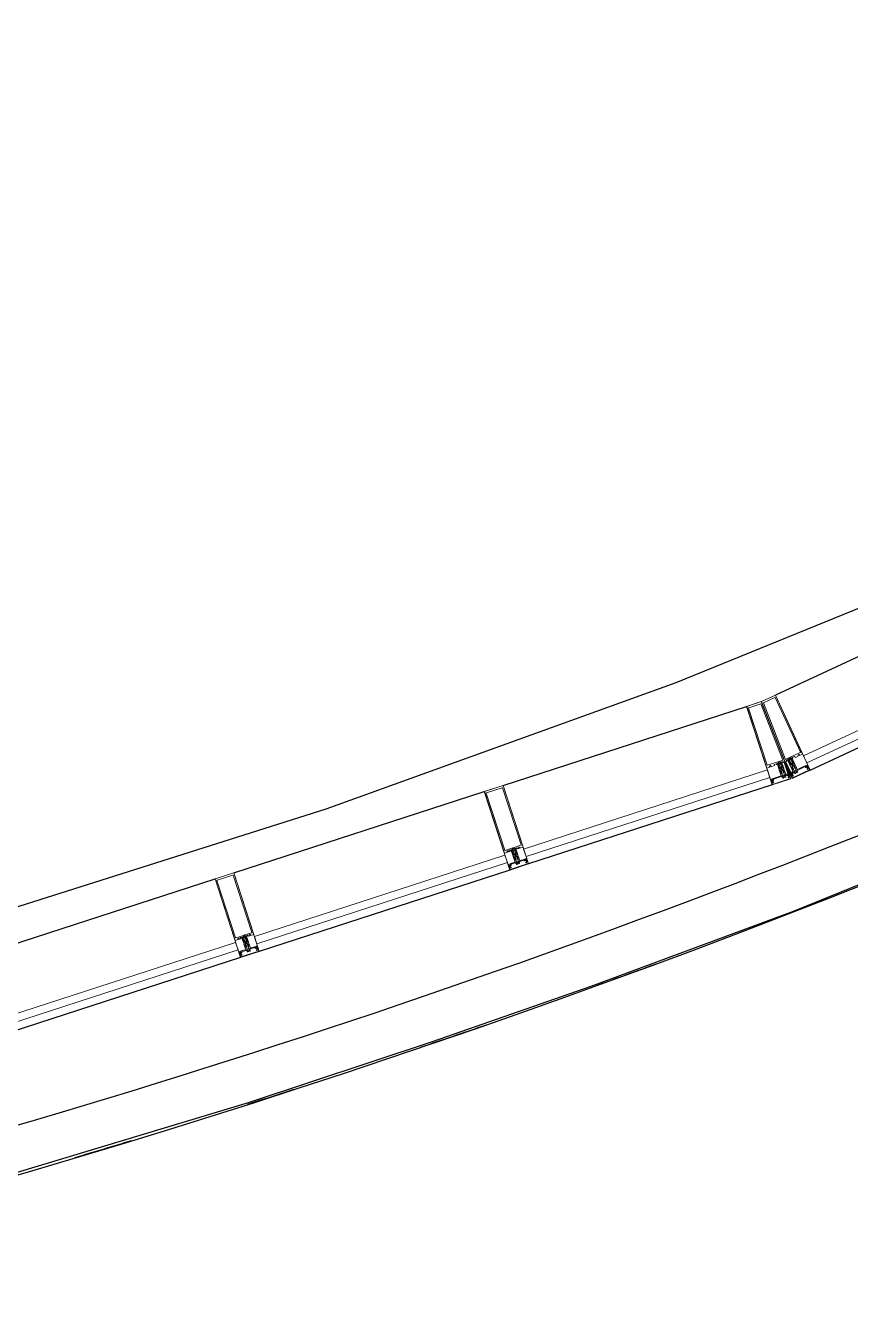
# Model space of a CAD drawing. Header units: inches. Extents: x -460 to 10305, y -938 to 5356.
# Drawn here: x 1517 to 1622, y -625.3 to -463.6 of the extents above; entities that cross this region are included whole.
import ezdxf

# ---------------------------------------------------------------- set-up
doc = ezdxf.new("R2010")
doc.units = ezdxf.units.IN
doc.header["$MEASUREMENT"] = 0
doc.linetypes.add('01-0263-G-DWG-BFP-ARCH$0$Dash 1_16_', pattern=[0.125, 0.0625, -0.0625])
for name, color, linetype, lineweight in [('01-0263-G-DWG-BFP-ARCH$0$SP-DETL-GENF', 3, 'Continuous', 9), ('01-0263-G-DWG-BFP-ARCH$0$SP-HIDDEN', 143, 'Continuous', 9), ('01-0263-G-DWG-BFP-ARCH$0$SP-WALL-HALF', 42, 'Continuous', 13)]:
    doc.layers.add(name, color=color, linetype=linetype, lineweight=lineweight)
for name, color, linetype in [('01-0263-G-DWG-BFP-ARCH$0$SP-GROSS', 30, 'Continuous'), ('01-0263-G-DWG-BFP-ARCH$0$SP-WALL', 7, 'Continuous'), ('01-0263-G-DWG-BFP-ARCH$0$SP-WINDOW', 6, 'Continuous')]:
    doc.layers.add(name, color=color, linetype=linetype)

# ---------------------------------------------------------------- blocks, each defined once
blk = doc.blocks.new('01-0263-G-DWG-BFP-ARCH$0$System Panel - FLOAT GLASS - TEMPERED - CLEAR-2833794-GROUND FLOOR - PROPOSED')
at = {"layer": '01-0263-G-DWG-BFP-ARCH$0$SP-WINDOW', "lineweight": 13}
for p, q in [((16.29, 0.5), (-16.29, 0.5)), ((-16.29, 0.5), (-16.29, -0.5)), ((16.29, -0.5), (16.29, 0.5)), ((-16.29, -0.5), (16.29, -0.5))]:
    blk.add_line(p, q, dxfattribs=at)
blk = doc.blocks.new('01-0263-G-DWG-BFP-ARCH$0$System Panel - FLOAT GLASS - TEMPERED - CLEAR-2832284-GROUND FLOOR - PROPOSED')
at = {"layer": '01-0263-G-DWG-BFP-ARCH$0$SP-WINDOW', "lineweight": 13}
for p, q in [((16.75, 0.5), (-16.75, 0.5)), ((-16.75, 0.5), (-16.75, -0.5)), ((16.75, -0.5), (16.75, 0.5)), ((-16.75, -0.5), (16.75, -0.5))]:
    blk.add_line(p, q, dxfattribs=at)
blk = doc.blocks.new('01-0263-G-DWG-BFP-ARCH$0$Rectangular Mullion - 10_5 X 2_5 Mullion-V90-GROUND FLOOR - PROPOSED')
at = {"layer": '01-0263-G-DWG-BFP-ARCH$0$SP-DETL-GENF', "lineweight": 20}
for p, q in [((-1.25, 1.5), (-1.25, 1.06)), ((1.25, 1.5), (-1.25, 1.5)), ((-1.25, 0.96), (-1.25, 0.77)), ((-1.23, 0.75), (-1.15, 0.75)), ((-1.18, 0.99), (-1.22, 0.99)), ((-1.2, 1.08), (-1.2, 1.44)), ((-1.2, 1.44), (1.2, 1.44)), ((-1.06, 1.27), (-1.16, 1.08)), ((-1.11, 0.9), (-1.03, 0.9)), ((-1.05, 1.12), (-0.99, 1.23)), ((-1.05, 0.99), (-1.05, 1.12)), ((-0.94, 0.99), (-1.05, 0.99)), ((-0.99, 0.75), (0.99, 0.75)), ((-0.88, 0.85), (-0.88, 0.93)), ((-0.32, 0.85), (-0.88, 0.85)), ((-0.3, 0.88), (-0.32, 0.85)), ((-0.1, 0.5), (-0.31, 0.5)), ((-0.31, 0.5), (-0.31, 0.01)), ((-0.31, 0.01), (-0.25, 0.01)), ((0.3, 0.88), (-0.3, 0.88)), ((-0.25, 0.01), (-0.25, -0.07)), ((-0.19, 0.5), (-0.19, 0.17)), ((-0.19, 0.17), (-0.1, 0.06)), ((-0.04, -0.15), (-0.1, 0.07)), ((0.1, 0.07), (0.04, -0.15)), ((0.1, 0.5), (0.31, 0.5)), ((0.19, 0.17), (0.1, 0.06)), ((0.19, 0.5), (0.19, 0.17)), ((0.25, -0.07), (0.25, 0.01)), ((0.25, 0.01), (0.31, 0.01)), ((0.33, 0.85), (0.3, 0.88)), ((0.31, 0.01), (0.31, 0.5)), ((0.88, 0.85), (0.33, 0.85)), ((0.88, 0.93), (0.88, 0.85)), ((1.05, 0.99), (0.94, 0.99)), ((0.99, 1.23), (1.05, 1.12)), ((1.03, 0.9), (1.11, 0.9)), ((1.05, 1.12), (1.05, 0.99)), ((1.16, 1.08), (1.06, 1.27)), ((1.15, 0.75), (1.23, 0.75)), ((1.22, 0.99), (1.18, 0.99)), ((1.2, 1.44), (1.2, 1.08)), ((1.25, 1.06), (1.25, 1.5)), ((1.25, 0.77), (1.25, 0.96)), ((-0.83, -0.75), (-1.25, -0.75)), ((-1.25, -0.75), (-1.25, -9)), ((-1.09, -1.09), (-1.09, -8.72)), ((-0.16, -1.06), (-1.06, -1.06)), ((-0.71, -0.9), (-0.79, -0.9)), ((-0.54, -0.75), (-0.67, -0.75)), ((-0.51, -0.87), (-0.51, -0.78)), ((-0.23, -0.9), (-0.48, -0.9)), ((-0.41, -0.83), (-0.41, -0.9)), ((-0.31, -0.8), (-0.38, -0.8)), ((-0.31, -0.07), (-0.31, -0.8)), ((-0.25, -0.07), (-0.31, -0.07)), ((-0.21, -0.84), (-0.21, -0.18)), ((-0.21, -0.18), (-0.14, -0.18)), ((-0.2, -0.78), (-0.2, -0.87)), ((-0.03, -0.75), (-0.17, -0.75)), ((0.07, -0.94), (-0.07, -0.94)), ((0, -0.78), (-0.03, -0.75)), ((0.03, -0.75), (0, -0.78)), ((0.17, -0.75), (0.03, -0.75)), ((0.14, -0.18), (0.21, -0.18)), ((1.06, -1.06), (0.16, -1.06)), ((0.2, -0.87), (0.2, -0.78)), ((0.21, -0.18), (0.21, -0.84)), ((0.49, -0.9), (0.23, -0.9)), ((0.31, -0.07), (0.25, -0.07)), ((0.31, -0.8), (0.31, -0.07)), ((0.38, -0.8), (0.31, -0.8)), ((0.41, -0.9), (0.41, -0.83)), ((0.52, -0.78), (0.52, -0.87)), ((0.67, -0.75), (0.55, -0.75)), ((0.79, -0.9), (0.71, -0.9)), ((1.25, -0.75), (0.83, -0.75)), ((1.09, -8.72), (1.09, -1.09)), ((1.25, -9), (1.25, -0.75)), ((-1.25, -9), (1.25, -9)), ((-1.06, -8.75), (1.06, -8.75))]:
    blk.add_line(p, q, dxfattribs=at)
at = {"layer": '01-0263-G-DWG-BFP-ARCH$0$SP-DETL-GENF'}
for p, q in [((-0.31, 0.75), (-0.31, 0.5)), ((-0.25, 0.91), (0.25, 0.91)), ((-0.25, 0.88), (-0.25, 0.91)), ((-0.2, 1.05), (-0.2, 0.91)), ((0.19, 1.06), (-0.19, 1.06)), ((-0.15, 1.09), (0.15, 1.09)), ((-0.13, 0.21), (-0.13, 0.88)), ((0, -0.13), (-0.13, 0.21)), ((-0.1, 1.06), (-0.1, 0.91)), ((-0.1, -0.98), (-0.1, 0.5)), ((0.13, 0.21), (0, -0.13)), ((0.1, 1.06), (0.1, 0.91)), ((0.1, 0.5), (0.1, -0.98)), ((0.13, 0.88), (0.13, 0.21)), ((0.2, 1.05), (0.2, 0.91)), ((0.25, 0.91), (0.25, 0.88)), ((0.31, 0.5), (0.31, 0.75)), ((0, -1.08), (-0.1, -0.98)), ((0.1, -0.98), (0, -1.08))]:
    blk.add_line(p, q, dxfattribs=at)
at = {"layer": '01-0263-G-DWG-BFP-ARCH$0$SP-DETL-GENF', "lineweight": 20}
for centre, radius, start, end in [((-1.19, 1.06), 0.06, 180, 270), ((-1.22, 0.96), 0.03, 90, 180), ((-1.23, 0.77), 0.02, 180, 270), ((-1.18, 1.04), 0.05, 270, 71.3371), ((-1.17, 1.04), 0.04, 270, 90), ((-1.11, 0.85), 0.05, 90, 180), ((-1.07, 0.84), 0.09, 180, 225.1897), ((-1.15, 0.76), 0.015, 270, 45.1897), ((-1.02, 1.25), 0.04, 330, 150), ((-1.03, 0.85), 0.05, 360, 90), ((-0.99, 0.76), 0.015, 134.8103, 270), ((-1.07, 0.84), 0.09, 314.8103, 0), ((-0.94, 0.93), 0.06, 360, 90), ((0.94, 0.93), 0.06, 90, 180), ((1.02, 1.25), 0.04, 30, 210), ((1.03, 0.85), 0.05, 90, 180), ((1.07, 0.84), 0.09, 180, 225.1897), ((0.99, 0.76), 0.015, 270, 45.1897), ((1.11, 0.85), 0.05, 360, 90), ((1.18, 1.04), 0.05, 108.6629, 270), ((1.17, 1.04), 0.04, 90, 270), ((1.15, 0.76), 0.015, 134.8103, 270), ((1.07, 0.84), 0.09, 314.8103, 0), ((1.19, 1.06), 0.06, 270, 360), ((1.22, 0.96), 0.03, 360, 90), ((1.23, 0.77), 0.02, 270, 0), ((-1.06, -1.09), 0.03, 90, 180), ((-0.75, -0.84), 0.09, 134.8103, 183.8365), ((-0.79, -0.85), 0.05, 174.852, 270), ((-0.83, -0.77), 0.015, 314.8103, 90), ((-0.71, -0.85), 0.05, 270, 5.148), ((-0.67, -0.77), 0.015, 90, 225.1897), ((-0.75, -0.84), 0.09, 356.1635, 45.1897), ((-0.54, -0.78), 0.03, 360, 90), ((-0.48, -0.87), 0.03, 180, 270), ((-0.38, -0.83), 0.03, 90, 180), ((-0.27, -0.84), 0.06, 270, 360), ((-0.23, -0.87), 0.03, 270, 360), ((-0.17, -0.78), 0.03, 90, 180), ((-0.16, -1), 0.06, 270, 360), ((0, -0.14), 0.143, 197.5064, 342.4936), ((-0.07, -0.97), 0.03, 90, 165.1649), ((0, -0.14), 0.043, 195, 345), ((0.07, -0.97), 0.03, 360, 90), ((0.16, -1), 0.06, 180, 270), ((0.17, -0.78), 0.03, 360, 90), ((0.23, -0.87), 0.03, 180, 270), ((0.27, -0.84), 0.06, 180, 270), ((0.38, -0.83), 0.03, 360, 90), ((0.49, -0.87), 0.03, 270, 360), ((0.55, -0.78), 0.03, 90, 180), ((0.75, -0.84), 0.09, 134.8103, 183.8365), ((0.71, -0.85), 0.05, 174.852, 270), ((0.67, -0.77), 0.015, 314.8103, 90), ((0.79, -0.85), 0.05, 270, 5.148), ((0.83, -0.77), 0.015, 90, 225.1897), ((0.75, -0.84), 0.09, 356.1635, 45.1897), ((1.06, -1.09), 0.03, 360, 90), ((-1.06, -8.72), 0.03, 180, 270), ((1.06, -8.72), 0.03, 270, 360)]:
    blk.add_arc(centre, radius, start, end, dxfattribs=at)
at = {"layer": '01-0263-G-DWG-BFP-ARCH$0$SP-DETL-GENF'}
for centre, radius, start, end in [((-0.15, 1.04), 0.0543, 20.9234, 159.0732), ((0, 0.92), 0.165, 52.0136, 127.9813), ((0.15, 1.04), 0.0543, 20.9416, 159.0868)]:
    blk.add_arc(centre, radius, start, end, dxfattribs=at)
blk = doc.blocks.new('01-0263-G-DWG-BFP-ARCH$0$System Panel - FLOAT GLASS - TEMPERED - CLEAR-2834769-GROUND FLOOR - PROPOSED')
at = {"layer": '01-0263-G-DWG-BFP-ARCH$0$SP-WINDOW', "lineweight": 13}
for p, q in [((33.96, 0.5), (-33.96, 0.5)), ((-33.96, 0.5), (-33.96, -0.5)), ((33.96, -0.5), (33.96, 0.5)), ((-33.96, -0.5), (33.96, -0.5))]:
    blk.add_line(p, q, dxfattribs=at)
blk = doc.blocks.new('01-0263-G-DWG-BFP-ARCH$0$Rectangular Mullion - 10_5 X 2_5 7_5 angle Mullion-2237419-GROUND FLOOR - PROPOSED')
at = {"layer": '01-0263-G-DWG-BFP-ARCH$0$SP-DETL-GENF', "lineweight": 20}
for p, q in [((-1.25, 1.5), (-1.25, 1.06)), ((1.25, 1.5), (-1.25, 1.5)), ((-1.25, 0.96), (-1.25, 0.77)), ((-1.23, 0.75), (-1.15, 0.75)), ((-1.18, 0.99), (-1.22, 0.99)), ((-1.2, 1.08), (-1.2, 1.44)), ((-1.2, 1.44), (1.2, 1.44)), ((-1.06, 1.27), (-1.16, 1.08)), ((-1.11, 0.9), (-1.03, 0.9)), ((-1.05, 1.12), (-0.99, 1.23)), ((-1.05, 0.99), (-1.05, 1.12)), ((-0.94, 0.99), (-1.05, 0.99)), ((-0.99, 0.75), (0.99, 0.75)), ((-0.88, 0.85), (-0.88, 0.93)), ((-0.82, 0.85), (-0.88, 0.85)), ((-0.8, 0.88), (-0.82, 0.85)), ((-0.6, 0.5), (-0.81, 0.5)), ((-0.81, 0.5), (-0.81, 0.01)), ((-0.81, 0.01), (-0.75, 0.01)), ((-0.2, 0.88), (-0.8, 0.88)), ((-0.75, 0.01), (-0.75, -0.07)), ((-0.69, 0.5), (-0.69, 0.17)), ((-0.69, 0.17), (-0.6, 0.06)), ((-0.54, -0.15), (-0.6, 0.07)), ((-0.4, 0.07), (-0.46, -0.15)), ((-0.4, 0.5), (-0.19, 0.5)), ((-0.31, 0.17), (-0.4, 0.06)), ((-0.31, 0.5), (-0.31, 0.17)), ((-0.25, -0.07), (-0.25, 0.01)), ((-0.25, 0.01), (-0.19, 0.01)), ((-0.17, 0.85), (-0.2, 0.88)), ((-0.19, 0.01), (-0.19, 0.5)), ((0.88, 0.85), (-0.17, 0.85)), ((0.88, 0.93), (0.88, 0.85)), ((1.05, 0.99), (0.94, 0.99)), ((0.99, 1.23), (1.05, 1.12)), ((1.03, 0.9), (1.11, 0.9)), ((1.05, 1.12), (1.05, 0.99)), ((1.16, 1.08), (1.06, 1.27)), ((1.15, 0.75), (1.23, 0.75)), ((1.22, 0.99), (1.18, 0.99)), ((1.2, 1.44), (1.2, 1.08)), ((1.25, 1.06), (1.25, 1.5)), ((1.25, 0.77), (1.25, 0.96)), ((-1.14, -0.75), (-1.2, -0.75)), ((-1.2, -0.75), (-0.68, -9)), ((-1.04, -0.75), (-1.2, -0.75)), ((-0.66, -1.06), (-1.03, -1.06)), ((-1.03, -1.06), (-0.54, -8.75)), ((-1.01, -0.87), (-1.01, -0.78)), ((-0.73, -0.9), (-0.98, -0.9)), ((-0.91, -0.83), (-0.91, -0.9)), ((-0.81, -0.8), (-0.88, -0.8)), ((-0.81, -0.07), (-0.81, -0.8)), ((-0.75, -0.07), (-0.81, -0.07)), ((-0.71, -0.84), (-0.71, -0.18)), ((-0.71, -0.18), (-0.64, -0.18)), ((-0.7, -0.78), (-0.7, -0.87)), ((-0.53, -0.75), (-0.67, -0.75)), ((-0.43, -0.94), (-0.57, -0.94)), ((-0.5, -0.78), (-0.53, -0.75)), ((-0.47, -0.75), (-0.5, -0.78)), ((-0.33, -0.75), (-0.47, -0.75)), ((-0.36, -0.18), (-0.29, -0.18)), ((1.06, -1.06), (-0.34, -1.06)), ((-0.3, -0.87), (-0.3, -0.78)), ((-0.29, -0.18), (-0.29, -0.84)), ((0.17, -0.9), (-0.27, -0.9)), ((-0.19, -0.07), (-0.25, -0.07)), ((-0.19, -0.8), (-0.19, -0.07)), ((-0.12, -0.8), (-0.19, -0.8)), ((-0.09, -0.9), (-0.09, -0.83)), ((0.2, -0.78), (0.2, -0.87)), ((0.67, -0.75), (0.23, -0.75)), ((0.79, -0.9), (0.71, -0.9)), ((1.25, -0.75), (0.83, -0.75)), ((1.09, -8.72), (1.09, -1.09)), ((1.25, -9), (1.25, -0.75)), ((-0.68, -9), (1.25, -9)), ((-0.54, -8.75), (1.06, -8.75))]:
    blk.add_line(p, q, dxfattribs=at)
at = {"layer": '01-0263-G-DWG-BFP-ARCH$0$SP-DETL-GENF'}
for p, q in [((-1.2, 0.75), (-1.2, -0.75)), ((-1.15, 0.75), (-1.1, 0.75)), ((-1.1, -0.75), (-1.1, 0.75)), ((-0.81, 0.75), (-0.81, 0.5)), ((-0.75, 0.91), (-0.25, 0.91)), ((-0.75, 0.88), (-0.75, 0.91)), ((-0.7, 1.05), (-0.7, 0.91)), ((-0.31, 1.06), (-0.69, 1.06)), ((-0.65, 1.09), (-0.35, 1.09)), ((-0.63, 0.21), (-0.63, 0.88)), ((-0.5, -0.13), (-0.63, 0.21)), ((-0.6, 1.06), (-0.6, 0.91)), ((-0.6, -0.98), (-0.6, 0.5)), ((-0.37, 0.21), (-0.5, -0.13)), ((-0.4, 1.06), (-0.4, 0.91)), ((-0.4, 0.5), (-0.4, -0.98)), ((-0.37, 0.88), (-0.37, 0.21)), ((-0.3, 1.05), (-0.3, 0.91)), ((-0.25, 0.91), (-0.25, 0.88)), ((-0.19, 0.5), (-0.19, 0.75)), ((-1.2, -0.75), (-1.1, -0.75)), ((-0.5, -1.08), (-0.6, -0.98)), ((-0.4, -0.98), (-0.5, -1.08))]:
    blk.add_line(p, q, dxfattribs=at)
at = {"layer": '01-0263-G-DWG-BFP-ARCH$0$SP-DETL-GENF', "lineweight": 20}
for centre, radius, start, end in [((-1.19, 1.06), 0.06, 180, 270), ((-1.22, 0.96), 0.03, 90, 180), ((-1.23, 0.77), 0.02, 180, 270), ((-1.18, 1.04), 0.05, 270, 71.3371), ((-1.17, 1.04), 0.04, 270, 90), ((-1.11, 0.85), 0.05, 90, 180), ((-1.07, 0.84), 0.09, 180, 225.1897), ((-1.15, 0.76), 0.015, 270, 45.1897), ((-1.02, 1.25), 0.04, 330, 150), ((-1.03, 0.85), 0.05, 360, 90), ((-0.99, 0.76), 0.015, 134.8103, 270), ((-1.07, 0.84), 0.09, 314.8103, 0), ((-0.94, 0.93), 0.06, 360, 90), ((0.94, 0.93), 0.06, 90, 180), ((1.02, 1.25), 0.04, 30, 210), ((1.03, 0.85), 0.05, 90, 180), ((1.07, 0.84), 0.09, 180, 225.1897), ((0.99, 0.76), 0.015, 270, 45.1897), ((1.11, 0.85), 0.05, 360, 90), ((1.18, 1.04), 0.05, 108.6629, 270), ((1.17, 1.04), 0.04, 90, 270), ((1.15, 0.76), 0.015, 134.8103, 270), ((1.07, 0.84), 0.09, 314.8103, 0), ((1.19, 1.06), 0.06, 270, 360), ((1.22, 0.96), 0.03, 360, 90), ((1.23, 0.77), 0.02, 270, 0), ((-1.04, -0.78), 0.03, 360, 90), ((-0.98, -0.87), 0.03, 180, 270), ((-0.88, -0.83), 0.03, 90, 180), ((-0.77, -0.84), 0.06, 270, 360), ((-0.73, -0.87), 0.03, 270, 360), ((-0.67, -0.78), 0.03, 90, 180), ((-0.66, -1), 0.06, 270, 360), ((-0.5, -0.14), 0.143, 197.5064, 342.4936), ((-0.57, -0.97), 0.03, 90, 165.1649), ((-0.5, -0.14), 0.043, 195, 345), ((-0.43, -0.97), 0.03, 360, 90), ((-0.34, -1), 0.06, 180, 270), ((-0.33, -0.78), 0.03, 360, 90), ((-0.27, -0.87), 0.03, 180, 270), ((-0.23, -0.84), 0.06, 180, 270), ((-0.12, -0.83), 0.03, 360, 90), ((0.17, -0.87), 0.03, 270, 360), ((0.23, -0.78), 0.03, 90, 180), ((0.75, -0.84), 0.09, 134.8103, 183.8365), ((0.71, -0.85), 0.05, 174.852, 270), ((0.67, -0.77), 0.015, 314.8103, 90), ((0.79, -0.85), 0.05, 270, 5.148), ((0.83, -0.77), 0.015, 90, 225.1897), ((0.75, -0.84), 0.09, 356.1635, 45.1897), ((1.06, -1.09), 0.03, 360, 90), ((1.06, -8.72), 0.03, 270, 360)]:
    blk.add_arc(centre, radius, start, end, dxfattribs=at)
at = {"layer": '01-0263-G-DWG-BFP-ARCH$0$SP-DETL-GENF'}
for centre, radius, start, end in [((-0.65, 1.04), 0.0543, 20.9234, 159.0732), ((-0.5, 0.92), 0.165, 52.0136, 127.9813), ((-0.35, 1.04), 0.0543, 20.9416, 159.0868)]:
    blk.add_arc(centre, radius, start, end, dxfattribs=at)
blk = doc.blocks.new('01-0263-G-DWG-BFP-ARCH$0$System Panel - FLOAT GLASS - TEMPERED - CLEAR-2834061-GROUND FLOOR - PROPOSED')
at = {"layer": '01-0263-G-DWG-BFP-ARCH$0$SP-WINDOW', "lineweight": 13}
for p, q in [((16.07, 0.5), (-16.07, 0.5)), ((-16.07, 0.5), (-16.07, -0.5)), ((16.07, -0.5), (16.07, 0.5)), ((-16.07, -0.5), (16.07, -0.5))]:
    blk.add_line(p, q, dxfattribs=at)
blk = doc.blocks.new('01-0263-G-DWG-BFP-ARCH$0$Rectangular Mullion - 10_5 X 2_5 7_5 angle Mullion-V95-GROUND FLOOR - PROPOSED')
at = {"layer": '01-0263-G-DWG-BFP-ARCH$0$SP-DETL-GENF', "lineweight": 20}
for p, q in [((-1.25, 1.5), (-1.25, 1.06)), ((1.25, 1.5), (-1.25, 1.5)), ((-1.25, 0.96), (-1.25, 0.77)), ((-1.23, 0.75), (-1.15, 0.75)), ((-1.18, 0.99), (-1.22, 0.99)), ((-1.2, 1.08), (-1.2, 1.44)), ((-1.2, 1.44), (1.2, 1.44)), ((-1.06, 1.27), (-1.16, 1.08)), ((-1.11, 0.9), (-1.03, 0.9)), ((-1.05, 1.12), (-0.99, 1.23)), ((-1.05, 0.99), (-1.05, 1.12)), ((-0.94, 0.99), (-1.05, 0.99)), ((-0.99, 0.75), (0.99, 0.75)), ((-0.88, 0.85), (-0.88, 0.93)), ((-0.82, 0.85), (-0.88, 0.85)), ((-0.8, 0.88), (-0.82, 0.85)), ((-0.6, 0.5), (-0.81, 0.5)), ((-0.81, 0.5), (-0.81, 0.01)), ((-0.81, 0.01), (-0.75, 0.01)), ((-0.2, 0.88), (-0.8, 0.88)), ((-0.75, 0.01), (-0.75, -0.07)), ((-0.69, 0.5), (-0.69, 0.17)), ((-0.69, 0.17), (-0.6, 0.06)), ((-0.54, -0.15), (-0.6, 0.07)), ((-0.4, 0.07), (-0.46, -0.15)), ((-0.4, 0.5), (-0.19, 0.5)), ((-0.31, 0.17), (-0.4, 0.06)), ((-0.31, 0.5), (-0.31, 0.17)), ((-0.25, -0.07), (-0.25, 0.01)), ((-0.25, 0.01), (-0.19, 0.01)), ((-0.17, 0.85), (-0.2, 0.88)), ((-0.19, 0.01), (-0.19, 0.5)), ((0.88, 0.85), (-0.17, 0.85)), ((0.88, 0.93), (0.88, 0.85)), ((1.05, 0.99), (0.94, 0.99)), ((0.99, 1.23), (1.05, 1.12)), ((1.03, 0.9), (1.11, 0.9)), ((1.05, 1.12), (1.05, 0.99)), ((1.16, 1.08), (1.06, 1.27)), ((1.15, 0.75), (1.23, 0.75)), ((1.22, 0.99), (1.18, 0.99)), ((1.2, 1.44), (1.2, 1.08)), ((1.25, 1.06), (1.25, 1.5)), ((1.25, 0.77), (1.25, 0.96)), ((-1.14, -0.75), (-1.2, -0.75)), ((-1.2, -0.75), (-0.68, -9)), ((-1.04, -0.75), (-1.2, -0.75)), ((-0.66, -1.06), (-1.03, -1.06)), ((-1.03, -1.06), (-0.54, -8.75)), ((-1.01, -0.87), (-1.01, -0.78)), ((-0.73, -0.9), (-0.98, -0.9)), ((-0.91, -0.83), (-0.91, -0.9)), ((-0.81, -0.8), (-0.88, -0.8)), ((-0.81, -0.07), (-0.81, -0.8)), ((-0.75, -0.07), (-0.81, -0.07)), ((-0.71, -0.84), (-0.71, -0.18)), ((-0.71, -0.18), (-0.64, -0.18)), ((-0.7, -0.78), (-0.7, -0.87)), ((-0.53, -0.75), (-0.67, -0.75)), ((-0.43, -0.94), (-0.57, -0.94)), ((-0.5, -0.78), (-0.53, -0.75)), ((-0.47, -0.75), (-0.5, -0.78)), ((-0.33, -0.75), (-0.47, -0.75)), ((-0.36, -0.18), (-0.29, -0.18)), ((1.06, -1.06), (-0.34, -1.06)), ((-0.3, -0.87), (-0.3, -0.78)), ((-0.29, -0.18), (-0.29, -0.84)), ((0.17, -0.9), (-0.27, -0.9)), ((-0.19, -0.07), (-0.25, -0.07)), ((-0.19, -0.8), (-0.19, -0.07)), ((-0.12, -0.8), (-0.19, -0.8)), ((-0.09, -0.9), (-0.09, -0.83)), ((0.2, -0.78), (0.2, -0.87)), ((0.67, -0.75), (0.23, -0.75)), ((0.79, -0.9), (0.71, -0.9)), ((1.25, -0.75), (0.83, -0.75)), ((1.09, -8.72), (1.09, -1.09)), ((1.25, -9), (1.25, -0.75)), ((-0.68, -9), (1.25, -9)), ((-0.54, -8.75), (1.06, -8.75))]:
    blk.add_line(p, q, dxfattribs=at)
at = {"layer": '01-0263-G-DWG-BFP-ARCH$0$SP-DETL-GENF'}
for p, q in [((-1.2, 0.75), (-1.2, -0.75)), ((-1.15, 0.75), (-1.1, 0.75)), ((-1.1, -0.75), (-1.1, 0.75)), ((-0.81, 0.75), (-0.81, 0.5)), ((-0.75, 0.91), (-0.25, 0.91)), ((-0.75, 0.88), (-0.75, 0.91)), ((-0.7, 1.05), (-0.7, 0.91)), ((-0.31, 1.06), (-0.69, 1.06)), ((-0.65, 1.09), (-0.35, 1.09)), ((-0.63, 0.21), (-0.63, 0.88)), ((-0.5, -0.13), (-0.63, 0.21)), ((-0.6, 1.06), (-0.6, 0.91)), ((-0.6, -0.98), (-0.6, 0.5)), ((-0.37, 0.21), (-0.5, -0.13)), ((-0.4, 1.06), (-0.4, 0.91)), ((-0.4, 0.5), (-0.4, -0.98)), ((-0.37, 0.88), (-0.37, 0.21)), ((-0.3, 1.05), (-0.3, 0.91)), ((-0.25, 0.91), (-0.25, 0.88)), ((-0.19, 0.5), (-0.19, 0.75)), ((-1.2, -0.75), (-1.1, -0.75)), ((-0.5, -1.08), (-0.6, -0.98)), ((-0.4, -0.98), (-0.5, -1.08))]:
    blk.add_line(p, q, dxfattribs=at)
at = {"layer": '01-0263-G-DWG-BFP-ARCH$0$SP-DETL-GENF', "lineweight": 20}
for centre, radius, start, end in [((-1.19, 1.06), 0.06, 180, 270), ((-1.22, 0.96), 0.03, 90, 180), ((-1.23, 0.77), 0.02, 180, 270), ((-1.18, 1.04), 0.05, 270, 71.3371), ((-1.17, 1.04), 0.04, 270, 90), ((-1.11, 0.85), 0.05, 90, 180), ((-1.07, 0.84), 0.09, 180, 225.1897), ((-1.15, 0.76), 0.015, 270, 45.1897), ((-1.02, 1.25), 0.04, 330, 150), ((-1.03, 0.85), 0.05, 360, 90), ((-0.99, 0.76), 0.015, 134.8103, 270), ((-1.07, 0.84), 0.09, 314.8103, 0), ((-0.94, 0.93), 0.06, 360, 90), ((0.94, 0.93), 0.06, 90, 180), ((1.02, 1.25), 0.04, 30, 210), ((1.03, 0.85), 0.05, 90, 180), ((1.07, 0.84), 0.09, 180, 225.1897), ((0.99, 0.76), 0.015, 270, 45.1897), ((1.11, 0.85), 0.05, 360, 90), ((1.18, 1.04), 0.05, 108.6629, 270), ((1.17, 1.04), 0.04, 90, 270), ((1.15, 0.76), 0.015, 134.8103, 270), ((1.07, 0.84), 0.09, 314.8103, 0), ((1.19, 1.06), 0.06, 270, 360), ((1.22, 0.96), 0.03, 360, 90), ((1.23, 0.77), 0.02, 270, 0), ((-1.04, -0.78), 0.03, 360, 90), ((-0.98, -0.87), 0.03, 180, 270), ((-0.88, -0.83), 0.03, 90, 180), ((-0.77, -0.84), 0.06, 270, 360), ((-0.73, -0.87), 0.03, 270, 360), ((-0.67, -0.78), 0.03, 90, 180), ((-0.66, -1), 0.06, 270, 360), ((-0.5, -0.14), 0.143, 197.5064, 342.4936), ((-0.57, -0.97), 0.03, 90, 165.1649), ((-0.5, -0.14), 0.043, 195, 345), ((-0.43, -0.97), 0.03, 360, 90), ((-0.34, -1), 0.06, 180, 270), ((-0.33, -0.78), 0.03, 360, 90), ((-0.27, -0.87), 0.03, 180, 270), ((-0.23, -0.84), 0.06, 180, 270), ((-0.12, -0.83), 0.03, 360, 90), ((0.17, -0.87), 0.03, 270, 360), ((0.23, -0.78), 0.03, 90, 180), ((0.75, -0.84), 0.09, 134.8103, 183.8365), ((0.71, -0.85), 0.05, 174.852, 270), ((0.67, -0.77), 0.015, 314.8103, 90), ((0.79, -0.85), 0.05, 270, 5.148), ((0.83, -0.77), 0.015, 90, 225.1897), ((0.75, -0.84), 0.09, 356.1635, 45.1897), ((1.06, -1.09), 0.03, 360, 90), ((1.06, -8.72), 0.03, 270, 360)]:
    blk.add_arc(centre, radius, start, end, dxfattribs=at)
at = {"layer": '01-0263-G-DWG-BFP-ARCH$0$SP-DETL-GENF'}
for centre, radius, start, end in [((-0.65, 1.04), 0.0543, 20.9234, 159.0732), ((-0.5, 0.92), 0.165, 52.0136, 127.9813), ((-0.35, 1.04), 0.0543, 20.9416, 159.0868)]:
    blk.add_arc(centre, radius, start, end, dxfattribs=at)
blk = doc.blocks.new('01-0263-G-DWG-BFP-ARCH$0$Basic Wall _ U CONN - Curved Front Wall - ___-4164516-GROUND FLOOR - PROPOSED')
at = {"layer": '01-0263-G-DWG-BFP-ARCH$0$SP-WALL'}
blk.add_lwpolyline([(1009.86, -1215.93), (977.8, -1232.07), (934.72, -1251.63), (890.89, -1269.45), (846.39, -1285.5), (801.28, -1299.76), (755.64, -1312.21), (709.53, -1322.82), (663.04, -1331.58), (625.23, -1337.15)], dxfattribs=at)
blk = doc.blocks.new('01-0263-G-DWG-BFP-ARCH$0$Basic Wall _ U CONN - Curved Front Wall - ___-4164515-GROUND FLOOR - PROPOSED')
at = {"layer": '01-0263-G-DWG-BFP-ARCH$0$SP-WALL'}
for radius, start in [(1215.34, 226.3134), (1209.34, 277.65891)]:
    blk.add_arc((467.34, -165.05), radius, start, 297.34766, dxfattribs=at)
blk = doc.blocks.new('01-0263-G-DWG-BFP-ARCH', base_point=(1295.16, 1352.86))
at = {"layer": '01-0263-G-DWG-BFP-ARCH$0$SP-GROSS'}
blk.add_lwpolyline([(2928.1, 1089.9), (3014.19, 930.33), (3014.24, 930.19), (3016.11, 931.17), (3062, 844.54), (3000.88, 813.14), (2978.91, 802.7), (2952.62, 791), (2935.69, 783.98), (2909.58, 773.36), (2883.83, 763.83), (2863.66, 756.81), (2840.26, 749.07), (2797.94, 736.29), (2765.51, 727.66), (2722.83, 717.94), (2687.72, 710.74)], dxfattribs=at)
at = {"layer": '01-0263-G-DWG-BFP-ARCH$0$SP-HIDDEN', "linetype": '01-0263-G-DWG-BFP-ARCH$0$Dash 1_16_', "lineweight": 20}
blk.add_arc((2469.99, 1907.23), 1269.34, 225.98434, 298.49131, dxfattribs=at)
at = {"layer": '01-0263-G-DWG-BFP-ARCH$0$SP-HIDDEN'}
for radius, start, end in [(1266.34, 270.01137, 298.55945), (1267.84, 270.01136, 298.49144)]:
    blk.add_arc((2469.99, 1907.23), radius, start, end, dxfattribs=at)
at = {"layer": '01-0263-G-DWG-BFP-ARCH$0$SP-WALL-HALF'}
for points in [[(2907.47, 772.54), (2909.56, 773.34), (2911.64, 774.14), (2913.72, 774.95)], [(2884.35, 763.91), (2886.99, 764.87), (2889.62, 765.82), (2892.26, 766.78)], [(2862.18, 756.14), (2864.96, 757.08), (2867.75, 758.03), (2870.53, 758.98)], [(2840.19, 748.9), (2842.93, 749.77), (2845.67, 750.64), (2848.41, 751.52)], [(2818.22, 742.12), (2820.62, 742.84), (2823.02, 743.55), (2825.42, 744.27)]]:
    blk.add_open_spline(points, degree=3, dxfattribs=at)
at = {"layer": '01-0263-G-DWG-BFP-ARCH$0$SP-WINDOW'}
for p, q in [((2936.47, 814.41), (2907.31, 800.88)), ((2911.73, 791.36), (2940.89, 804.88)), ((2872.68, 789.4), (2903.66, 799.45)), ((2906.9, 789.47), (2875.92, 779.42)), ((2838.44, 778.3), (2870.3, 788.63)), ((2873.54, 778.64), (2841.68, 768.31)), ((2771.45, 756.57), (2836.06, 777.52)), ((2839.3, 767.54), (2774.68, 746.58))]:
    blk.add_line(p, q, dxfattribs=at)
at = {"layer": '01-0263-G-DWG-BFP-ARCH$0$SP-WINDOW', "lineweight": 20}
for p, q in [((2907.31, 800.88), (2905.56, 800.07)), ((2911.73, 791.36), (2907.31, 800.88)), ((2905.5, 800.05), (2903.66, 799.45)), ((2903.66, 799.45), (2906.9, 789.47)), ((2908.82, 791.66), (2905.5, 800.05)), ((2905.56, 800.07), (2908.83, 791.67)), ((2909.28, 790.24), (2908.82, 791.66)), ((2908.83, 791.67), (2909.46, 790.31)), ((2909.46, 790.31), (2911.73, 791.36)), ((2906.9, 789.47), (2909.28, 790.24))]:
    blk.add_line(p, q, dxfattribs=at)
at = {"layer": '01-0263-G-DWG-BFP-ARCH$0$SP-WINDOW', "lineweight": 20, "extrusion": (0, 0, -1)}
for p, q in [((2872.68, 789.4), (2870.3, 788.63)), ((2875.92, 779.42), (2872.68, 789.4)), ((2870.3, 788.63), (2873.54, 778.64)), ((2873.54, 778.64), (2875.92, 779.42)), ((2838.44, 778.3), (2836.06, 777.52)), ((2841.68, 768.31), (2838.44, 778.3)), ((2836.06, 777.52), (2839.3, 767.54)), ((2839.3, 767.54), (2841.68, 768.31))]:
    blk.add_line(p, q, dxfattribs=at)
at = {"layer": '01-0263-G-DWG-BFP-ARCH$0$SP-WALL'}
for name in ['01-0263-G-DWG-BFP-ARCH$0$Basic Wall _ U CONN - Curved Front Wall - ___-4164516-GROUND FLOOR - PROPOSED', '01-0263-G-DWG-BFP-ARCH$0$Basic Wall _ U CONN - Curved Front Wall - ___-4164515-GROUND FLOOR - PROPOSED']:
    blk.add_blockref(name, (2003.76, 2071.89), dxfattribs=at)
at = {"layer": '01-0263-G-DWG-BFP-ARCH$0$SP-WINDOW'}
for name, p, rotation in [('01-0263-G-DWG-BFP-ARCH$0$System Panel - FLOAT GLASS - TEMPERED - CLEAR-2834061-GROUND FLOOR - PROPOSED', (2925.68, 799.48), 24.87633100246526), ('01-0263-G-DWG-BFP-ARCH$0$Rectangular Mullion - 10_5 X 2_5 7_5 angle Mullion-2237419-GROUND FLOOR - PROPOSED', (2907.63, 791.28), 197.9706369790971), ('01-0263-G-DWG-BFP-ARCH$0$System Panel - FLOAT GLASS - TEMPERED - CLEAR-2833794-GROUND FLOOR - PROPOSED', (2890.95, 785.87), 197.9706369790971), ('01-0263-G-DWG-BFP-ARCH$0$Rectangular Mullion - 10_5 X 2_5 Mullion-V90-GROUND FLOOR - PROPOSED', (2874.27, 780.46), 197.9706369790971), ('01-0263-G-DWG-BFP-ARCH$0$System Panel - FLOAT GLASS - TEMPERED - CLEAR-2832284-GROUND FLOOR - PROPOSED', (2857.15, 774.9), 197.9706369790971), ('01-0263-G-DWG-BFP-ARCH$0$Rectangular Mullion - 10_5 X 2_5 Mullion-V90-GROUND FLOOR - PROPOSED', (2840.02, 769.35), 197.9706369790971), ('01-0263-G-DWG-BFP-ARCH$0$System Panel - FLOAT GLASS - TEMPERED - CLEAR-2834769-GROUND FLOOR - PROPOSED', (2806.53, 758.49), 197.9706369790971)]:
    blk.add_blockref(name, p, dxfattribs=dict(at, rotation=rotation))
at = {"layer": '01-0263-G-DWG-BFP-ARCH$0$SP-WINDOW', "extrusion": (0, 0, -1), "rotation": 155.1236689975347}
blk.add_blockref('01-0263-G-DWG-BFP-ARCH$0$Rectangular Mullion - 10_5 X 2_5 7_5 angle Mullion-V95-GROUND FLOOR - PROPOSED', (-2909.96, 792.19), dxfattribs=at)

msp = doc.modelspace()

# ---------------------------------------------------------------- block references
msp.add_blockref('01-0263-G-DWG-BFP-ARCH', (0.26, 3.26))

doc.saveas('drawing.dxf')
